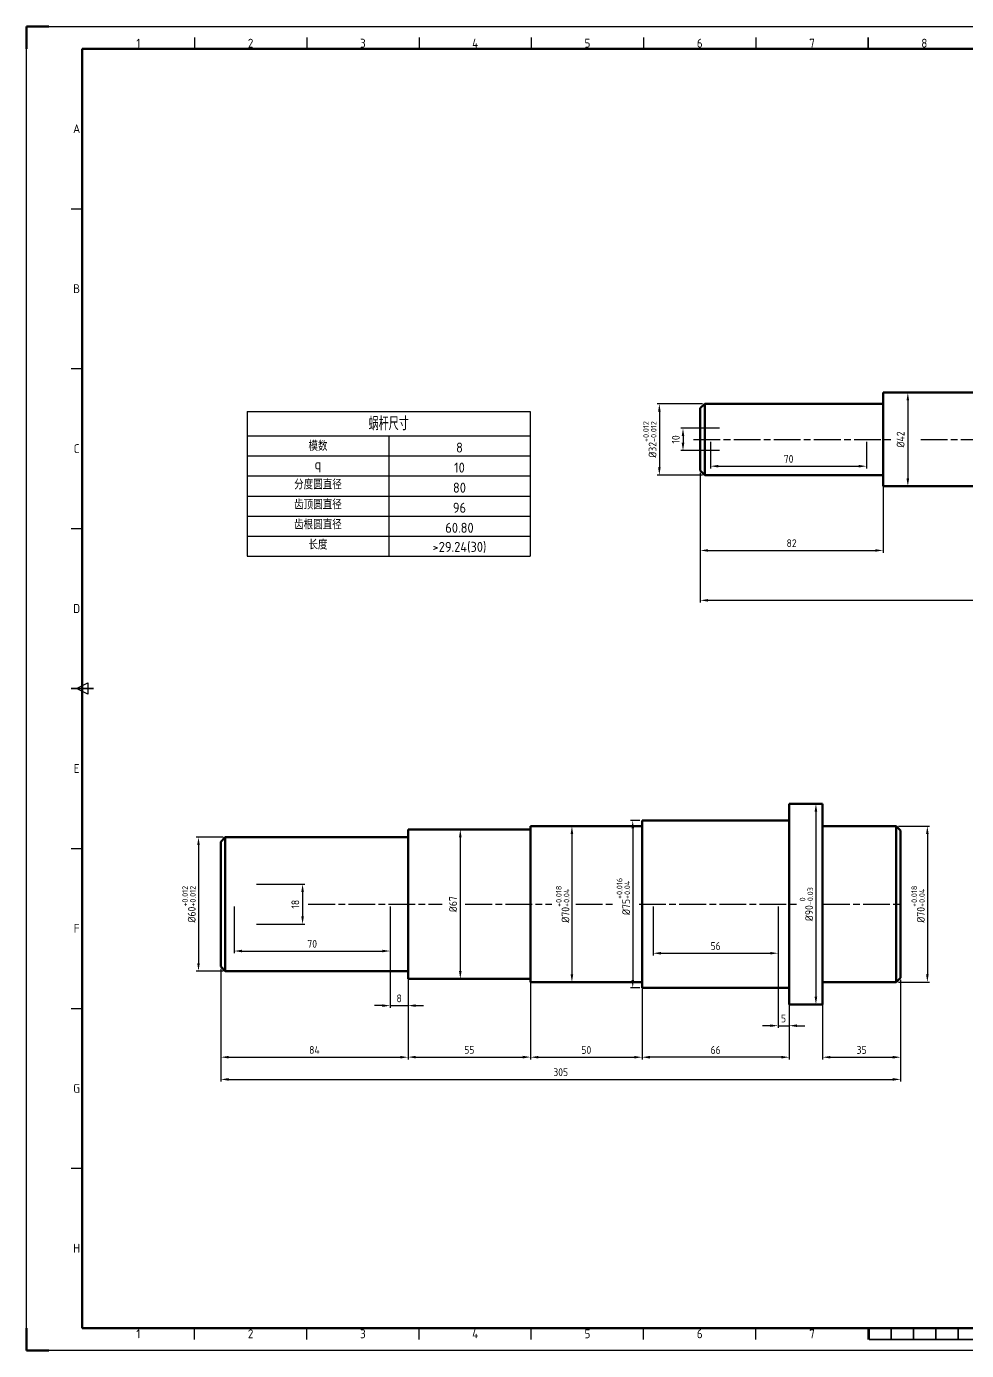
# Paper-space layout '轴设计图' of a CAD drawing. Header units: millimetres. Extents: x -5 to 836, y -17 to 577.
# Drawn here: x -5 to 417, y -17 to 577 of the extents above; entities that cross this region are included whole.
import ezdxf
from ezdxf.enums import TextEntityAlignment as Align

# ---------------------------------------------------------------- set-up
doc = ezdxf.new("R2010")
doc.units = ezdxf.units.MM
doc.linetypes.add('AM_ISO08W050', pattern=[18, 12, -1.5, 3, -1.5])
for name, color, linetype, lineweight in [('AM_0', 7, 'Continuous', 50), ('AM_5', 7, 'Continuous', 25), ('AM_7', 4, 'AM_ISO08W050', 25), ('AM_BOR', 7, 'Continuous', 50)]:
    doc.layers.add(name, color=color, linetype=linetype, lineweight=lineweight)
doc.styles.add('ACISOTS', font='isocp.shx', dxfattribs={"bigfont": 'gbcbig.shx'})
doc.styles.get("Standard").update_dxf_attribs({"font": 'ISOCP.SHX', "bigfont": 'gbcbig.shx'})
doc.dimstyles.new('AM_GB$0', dxfattribs={"dimtxt": 3.5, "dimasz": 3.5, "dimexe": 1, "dimexo": 1, "dimgap": 1.5, "dimtad": 1, "dimdsep": 46, "dimtxsty": 'Standard', "dimcen": 0, "dimclrd": 256, "dimclre": 256, "dimclrt": 7, "dimadec": 0, "dimazin": 2, "dimtp": 0.1, "dimtm": 0.1, "dimtfac": 0.71, "dimtdec": 3, "dimtmove": 0, "dimatfit": 3, "dimfxl": 1, "dimlwd": -1, "dimlwe": -1, "dimarcsym": 0})

# ---------------------------------------------------------------- blocks, each defined once
blk = doc.blocks.new('GB_A1_A')
for p, q in [((25, 584), (25, 10)), ((25, 584), (831, 584)), ((25, 10), (831, 10))]:
    blk.add_line(p, q)
at = {"layer": 'AM_BOR'}
for p, q in [((10, 594), (0, 594)), ((0, 594), (0, 584)), ((0, 0), (0, 10)), ((0, 0), (10, 0))]:
    blk.add_line(p, q, dxfattribs=at)
at = {"layer": 'AM_BOR', "color": 1, "lineweight": 25}
for p, q in [((0, 594), (841, 594)), ((0, 0), (0, 594)), ((75.375, 589), (75.375, 584)), ((125.75, 589), (125.75, 584)), ((176.125, 589), (176.125, 584)), ((226.5, 589), (226.5, 584)), ((276.875, 589), (276.875, 584)), ((327.25, 589), (327.25, 584)), ((20, 512.25), (25, 512.25)), ((20, 440.5), (25, 440.5)), ((20, 368.75), (25, 368.75)), ((22.5, 297), (27.5, 299.5)), ((27.5, 294.5), (22.5, 297)), ((27.5, 299.5), (27.5, 294.5)), ((20, 225.25), (25, 225.25)), ((20, 153.5), (25, 153.5)), ((20, 81.75), (25, 81.75)), ((75.375, 5), (75.375, 10)), ((125.75, 5), (125.75, 10)), ((176.125, 5), (176.125, 10)), ((226.5, 5), (226.5, 10)), ((276.875, 5), (276.875, 10)), ((327.25, 5), (327.25, 10)), ((377.625, 5), (377.625, 10)), ((841, 0), (0, 0))]:
    blk.add_line(p, q, dxfattribs=at)
at = {"layer": 'AM_BOR', "color": 2, "lineweight": 35}
for p, q in [((377.625, 589), (377.625, 584)), ((20, 297), (30, 297)), ((378, 10), (378, 5)), ((388, 10), (388, 5)), ((398, 10), (398, 5)), ((408, 10), (408, 5)), ((418, 10), (418, 5)), ((378, 5), (478, 5))]:
    blk.add_line(p, q, dxfattribs=at)
at = {"layer": 'AM_BOR', "color": 1, "lineweight": 25, "style": 'ACISOTS'}
for s, p in [('1', (50.1875, 586.5)), ('2', (100.5625, 586.5)), ('3', (150.9375, 586.5)), ('4', (201.3125, 586.5)), ('5', (251.6875, 586.5)), ('6', (302.0625, 586.5)), ('7', (352.4375, 586.5)), ('8', (402.8125, 586.5)), ('A', (22.5, 548.125)), ('B', (22.5, 476.375)), ('C', (22.5, 404.625)), ('D', (22.5, 332.875)), ('E', (22.5, 261.125)), ('F', (22.5, 189.375)), ('G', (22.5, 117.625)), ('H', (22.5, 45.875)), ('1', (50.1875, 7.5)), ('2', (100.5625, 7.5)), ('3', (150.9375, 7.5)), ('4', (201.3125, 7.5)), ('5', (251.6875, 7.5)), ('6', (302.0625, 7.5)), ('7', (352.4375, 7.5))]:
    blk.add_text(s, height=4, dxfattribs=at).set_placement(p, align=Align.MIDDLE)
blk = doc.blocks.new('*T5')
at = {"layer": 'AM_0', "color": 0, "linetype": 'ByBlock', "lineweight": -2, "transparency": 16777216}
for p, q in [((0, 0), (127, 0)), ((0, 0), (0, -65)), ((127, 0), (127, -65)), ((0, -11), (127, -11)), ((63.5, -11), (63.5, -65)), ((0, -20), (127, -20)), ((0, -29), (127, -29)), ((0, -38), (127, -38)), ((0, -47), (127, -47)), ((0, -56), (127, -56)), ((0, -65), (127, -65))]:
    blk.add_line(p, q, dxfattribs=at)
at = {"layer": 'AM_0', "color": 0, "transparency": 16777216}
for s, insert, char_height, width, attachment_point in [('蜗杆尺寸', (63.5, -5.5), 6, 124, 5), ('模数', (31.75, -15.5), 4.5, 60.5, 5), ('8', (95.25, -18.5), 4.5, 60.5, 8), ('q', (31.75, -21.5), 4.5, 60.5, 2), ('10', (95.25, -27.5), 4.5, 60.5, 8), ('分度圆直径', (31.75, -30.5), 4.5, 60.5, 2), ('80', (95.25, -36.5), 4.5, 60.5, 8), ('齿顶圆直径', (31.75, -39.5), 4.5, 60.5, 2), ('96', (95.25, -45.5), 4.5, 60.5, 8), ('齿根圆直径', (31.75, -48.5), 4.5, 60.5, 2), ('60.80', (95.25, -54.5), 4.5, 60.5, 8), ('长度', (31.75, -57.5), 4.5, 60.5, 2), ('>29.24(30)', (95.25, -63.5), 4.5, 60.5, 8)]:
    blk.add_mtext(s, dxfattribs=dict(at, insert=insert, char_height=char_height, width=width, attachment_point=attachment_point))
blk = doc.blocks.new('*D6')
at = {"layer": 'AM_5', "linetype": 'ByBlock', "transparency": 16777216}
for p, q in [((297.29, 374.73), (297.29, 340.93)), ((379.29, 374.73), (379.29, 340.93)), ((300.79, 341.93), (375.79, 341.93))]:
    blk.add_line(p, q, dxfattribs=at)
at = {"layer": 'AM_5', "transparency": 16777216}
for points in [[(300.79, 342.51), (300.79, 341.35), (297.29, 341.93)], [(375.79, 342.51), (375.79, 341.35), (379.29, 341.93)]]:
    blk.add_solid(points, dxfattribs=at)
at = {"layer": 'Defpoints', "color": 0, "transparency": 16777216}
for p in [(297.29, 375.73), (379.29, 375.73), (379.29, 341.93)]:
    blk.add_point(p, dxfattribs=at)
at = {"layer": 'AM_5', "color": 7, "transparency": 16777216, "insert": (338.29, 345.18), "char_height": 3.5, "attachment_point": 5}
blk.add_mtext('82', dxfattribs=at)
blk = doc.blocks.new('*D11')
at = {"layer": 'AM_5', "linetype": 'ByBlock', "transparency": 16777216}
for p, q in [((380.29, 412.73), (391.43, 412.73)), ((390.43, 409.23), (390.43, 374.23)), ((380.29, 370.73), (391.43, 370.73))]:
    blk.add_line(p, q, dxfattribs=at)
at = {"layer": 'AM_5', "transparency": 16777216}
for points in [[(389.84, 409.23), (391.01, 409.23), (390.43, 412.73)], [(389.84, 374.23), (391.01, 374.23), (390.43, 370.73)]]:
    blk.add_solid(points, dxfattribs=at)
at = {"layer": 'Defpoints', "color": 0, "transparency": 16777216}
for p in [(379.29, 412.73), (379.29, 370.73), (390.43, 370.73)]:
    blk.add_point(p, dxfattribs=at)
at = {"layer": 'AM_5', "color": 7, "transparency": 16777216, "insert": (387.18, 391.73), "char_height": 3.5, "attachment_point": 5, "rotation": 90}
blk.add_mtext('%%C42', dxfattribs=at)
blk = doc.blocks.new('*D14')
at = {"layer": 'AM_5', "linetype": 'ByBlock', "transparency": 16777216}
for p, q in [((301.92, 390.73), (301.92, 378.73)), ((371.92, 390.73), (371.92, 378.73)), ((305.42, 379.73), (368.42, 379.73))]:
    blk.add_line(p, q, dxfattribs=at)
at = {"layer": 'AM_5', "transparency": 16777216}
for points in [[(305.42, 380.31), (305.42, 379.15), (301.92, 379.73)], [(368.42, 380.31), (368.42, 379.15), (371.92, 379.73)]]:
    blk.add_solid(points, dxfattribs=at)
at = {"layer": 'Defpoints', "color": 0, "transparency": 16777216}
for p in [(301.92, 391.73), (371.92, 391.73), (371.92, 379.73)]:
    blk.add_point(p, dxfattribs=at)
at = {"layer": 'AM_5', "color": 7, "transparency": 16777216, "insert": (336.92, 382.98), "char_height": 3.5, "attachment_point": 5}
blk.add_mtext('70', dxfattribs=at)
blk = doc.blocks.new('*D15')
at = {"layer": 'AM_5', "linetype": 'ByBlock', "transparency": 16777216}
for p, q in [((305.92, 396.73), (288.55, 396.73)), ((289.55, 393.23), (289.55, 390.23)), ((305.92, 386.73), (288.55, 386.73))]:
    blk.add_line(p, q, dxfattribs=at)
at = {"layer": 'AM_5', "transparency": 16777216}
for points in [[(288.96, 393.23), (290.13, 393.23), (289.55, 396.73)], [(288.96, 390.23), (290.13, 390.23), (289.55, 386.73)]]:
    blk.add_solid(points, dxfattribs=at)
at = {"layer": 'Defpoints', "color": 0, "transparency": 16777216}
for p in [(306.92, 396.73), (289.55, 386.73), (306.92, 386.73)]:
    blk.add_point(p, dxfattribs=at)
at = {"layer": 'AM_5', "color": 7, "transparency": 16777216, "insert": (286.3, 391.73), "char_height": 3.5, "attachment_point": 5, "rotation": 90}
blk.add_mtext('10', dxfattribs=at)
blk = doc.blocks.new('*D16')
at = {"layer": 'AM_5', "linetype": 'ByBlock', "transparency": 16777216}
for p, q in [((298.29, 407.73), (277.94, 407.73)), ((278.94, 404.23), (278.94, 379.23)), ((298.29, 375.73), (277.94, 375.73))]:
    blk.add_line(p, q, dxfattribs=at)
at = {"layer": 'AM_5', "transparency": 16777216}
for points in [[(278.35, 404.23), (279.52, 404.23), (278.94, 407.73)], [(278.35, 379.23), (279.52, 379.23), (278.94, 375.73)]]:
    blk.add_solid(points, dxfattribs=at)
at = {"layer": 'Defpoints', "color": 0, "transparency": 16777216}
for p in [(299.29, 407.73), (278.94, 375.73), (299.29, 375.73)]:
    blk.add_point(p, dxfattribs=at)
at = {"layer": 'AM_5', "color": 7, "transparency": 16777216, "insert": (274.66, 391.73), "char_height": 3.5, "attachment_point": 5, "rotation": 90}
blk.add_mtext('%%C32{}{\\H0.71x;\\C3;\\S+0.012^ -0.012;}', dxfattribs=at)
blk = doc.blocks.new('*D24')
at = {"layer": 'AM_5', "linetype": 'ByBlock', "transparency": 16777216}
for p, q in [((297.29, 376.73), (297.29, 318.56)), ((627.29, 376.73), (627.29, 318.56)), ((300.79, 319.56), (623.79, 319.56))]:
    blk.add_line(p, q, dxfattribs=at)
at = {"layer": 'AM_5', "transparency": 16777216}
for points in [[(300.79, 320.14), (300.79, 318.98), (297.29, 319.56)], [(623.79, 320.14), (623.79, 318.98), (627.29, 319.56)]]:
    blk.add_solid(points, dxfattribs=at)
at = {"layer": 'Defpoints', "color": 0, "transparency": 16777216}
for p in [(297.29, 377.73), (627.29, 377.73), (627.29, 319.56)]:
    blk.add_point(p, dxfattribs=at)
at = {"layer": 'AM_5', "color": 7, "transparency": 16777216, "insert": (461.29, 322.81), "char_height": 3.5, "attachment_point": 5}
blk.add_mtext('330', dxfattribs=at)
blk = doc.blocks.new('*D26')
at = {"layer": 'AM_5', "linetype": 'ByBlock', "transparency": 16777216}
for p, q in [((82.18, 154.23), (82.18, 113.59)), ((166.18, 152.23), (166.18, 113.59)), ((85.68, 114.59), (162.68, 114.59))]:
    blk.add_line(p, q, dxfattribs=at)
at = {"layer": 'AM_5', "transparency": 16777216}
for points in [[(85.68, 115.17), (85.68, 114.01), (82.18, 114.59)], [(162.68, 115.17), (162.68, 114.01), (166.18, 114.59)]]:
    blk.add_solid(points, dxfattribs=at)
at = {"layer": 'Defpoints', "color": 0, "transparency": 16777216}
for p in [(82.18, 155.23), (166.18, 153.23), (166.18, 114.59)]:
    blk.add_point(p, dxfattribs=at)
at = {"layer": 'AM_5', "color": 7, "transparency": 16777216, "insert": (124.18, 117.84), "char_height": 3.5, "attachment_point": 5}
blk.add_mtext('84', dxfattribs=at)
blk = doc.blocks.new('*D27')
at = {"layer": 'AM_5', "linetype": 'ByBlock', "transparency": 16777216}
for p, q in [((166.18, 148.73), (166.18, 113.63)), ((221.18, 148.73), (221.18, 113.63)), ((169.68, 114.63), (217.68, 114.63))]:
    blk.add_line(p, q, dxfattribs=at)
at = {"layer": 'AM_5', "transparency": 16777216}
for points in [[(169.68, 115.22), (169.68, 114.05), (166.18, 114.63)], [(217.68, 115.22), (217.68, 114.05), (221.18, 114.63)]]:
    blk.add_solid(points, dxfattribs=at)
at = {"layer": 'Defpoints', "color": 0, "transparency": 16777216}
for p in [(166.18, 149.73), (221.18, 149.73), (221.18, 114.63)]:
    blk.add_point(p, dxfattribs=at)
at = {"layer": 'AM_5', "color": 7, "transparency": 16777216, "insert": (193.68, 117.88), "char_height": 3.5, "attachment_point": 5}
blk.add_mtext('55', dxfattribs=at)
blk = doc.blocks.new('*D28')
at = {"layer": 'AM_5', "linetype": 'ByBlock', "transparency": 16777216}
for p, q in [((221.18, 147.23), (221.18, 113.58)), ((271.18, 147.23), (271.18, 113.58)), ((224.68, 114.58), (267.68, 114.58))]:
    blk.add_line(p, q, dxfattribs=at)
at = {"layer": 'AM_5', "transparency": 16777216}
for points in [[(224.68, 115.17), (224.68, 114), (221.18, 114.58)], [(267.68, 115.17), (267.68, 114), (271.18, 114.58)]]:
    blk.add_solid(points, dxfattribs=at)
at = {"layer": 'Defpoints', "color": 0, "transparency": 16777216}
for p in [(221.18, 148.23), (271.18, 148.23), (271.18, 114.58)]:
    blk.add_point(p, dxfattribs=at)
at = {"layer": 'AM_5', "color": 7, "transparency": 16777216, "insert": (246.18, 117.83), "char_height": 3.5, "attachment_point": 5}
blk.add_mtext('50', dxfattribs=at)
blk = doc.blocks.new('*D29')
at = {"layer": 'AM_5', "linetype": 'ByBlock', "transparency": 16777216}
for p, q in [((271.18, 144.73), (271.18, 113.58)), ((337.18, 144.73), (337.18, 113.58)), ((333.68, 114.58), (274.68, 114.58))]:
    blk.add_line(p, q, dxfattribs=at)
at = {"layer": 'AM_5', "transparency": 16777216}
for points in [[(274.68, 115.17), (274.68, 114), (271.18, 114.58)], [(333.68, 115.17), (333.68, 114), (337.18, 114.58)]]:
    blk.add_solid(points, dxfattribs=at)
at = {"layer": 'Defpoints', "color": 0, "transparency": 16777216}
for p in [(271.18, 145.73), (337.18, 145.73), (271.18, 114.58)]:
    blk.add_point(p, dxfattribs=at)
at = {"layer": 'AM_5', "color": 7, "transparency": 16777216, "insert": (304.18, 117.83), "char_height": 3.5, "attachment_point": 5}
blk.add_mtext('66', dxfattribs=at)
blk = doc.blocks.new('*D30')
at = {"layer": 'AM_5', "linetype": 'ByBlock', "transparency": 16777216}
for p, q in [((387.18, 149.23), (387.18, 113.58)), ((352.18, 147.23), (352.18, 113.58)), ((355.68, 114.58), (383.68, 114.58))]:
    blk.add_line(p, q, dxfattribs=at)
at = {"layer": 'AM_5', "transparency": 16777216}
for points in [[(355.68, 115.17), (355.68, 114), (352.18, 114.58)], [(383.68, 115.17), (383.68, 114), (387.18, 114.58)]]:
    blk.add_solid(points, dxfattribs=at)
at = {"layer": 'Defpoints', "color": 0, "transparency": 16777216}
for p in [(387.18, 150.23), (352.18, 148.23), (387.18, 114.58)]:
    blk.add_point(p, dxfattribs=at)
at = {"layer": 'AM_5', "color": 7, "transparency": 16777216, "insert": (369.68, 117.83), "char_height": 3.5, "attachment_point": 5}
blk.add_mtext('35', dxfattribs=at)
blk = doc.blocks.new('*D31')
at = {"layer": 'AM_5', "linetype": 'ByBlock', "transparency": 16777216}
for p, q in [((83.18, 213.23), (71.18, 213.23)), ((72.18, 209.73), (72.18, 156.73)), ((83.18, 153.23), (71.18, 153.23))]:
    blk.add_line(p, q, dxfattribs=at)
at = {"layer": 'AM_5', "transparency": 16777216}
for points in [[(71.59, 209.73), (72.76, 209.73), (72.18, 213.23)], [(71.59, 156.73), (72.76, 156.73), (72.18, 153.23)]]:
    blk.add_solid(points, dxfattribs=at)
at = {"layer": 'Defpoints', "color": 0, "transparency": 16777216}
for p in [(84.18, 213.23), (72.18, 153.23), (84.18, 153.23)]:
    blk.add_point(p, dxfattribs=at)
at = {"layer": 'AM_5', "color": 7, "transparency": 16777216, "insert": (67.9, 183.23), "char_height": 3.5, "attachment_point": 5, "rotation": 90}
blk.add_mtext('%%C60{}{\\H0.71x;\\C3;\\S+0.012^ +0.012;}', dxfattribs=at)
blk = doc.blocks.new('*D32')
at = {"layer": 'AM_5', "linetype": 'ByBlock', "transparency": 16777216}
for p, q in [((98.18, 192.23), (119.87, 192.23)), ((118.87, 188.73), (118.87, 177.73)), ((98.18, 174.23), (119.87, 174.23))]:
    blk.add_line(p, q, dxfattribs=at)
at = {"layer": 'AM_5', "transparency": 16777216}
for points in [[(118.29, 188.73), (119.46, 188.73), (118.87, 192.23)], [(118.29, 177.73), (119.46, 177.73), (118.87, 174.23)]]:
    blk.add_solid(points, dxfattribs=at)
at = {"layer": 'Defpoints', "color": 0, "transparency": 16777216}
for p in [(97.18, 192.23), (97.18, 174.23), (118.87, 174.23)]:
    blk.add_point(p, dxfattribs=at)
at = {"layer": 'AM_5', "color": 7, "transparency": 16777216, "insert": (115.62, 183.23), "char_height": 3.5, "attachment_point": 5, "rotation": 90}
blk.add_mtext('18', dxfattribs=at)
blk = doc.blocks.new('*D33')
at = {"layer": 'AM_5', "linetype": 'ByBlock', "transparency": 16777216}
for p, q in [((88.18, 182.23), (88.18, 161.23)), ((158.18, 182.23), (158.18, 161.23)), ((91.68, 162.23), (154.68, 162.23))]:
    blk.add_line(p, q, dxfattribs=at)
at = {"layer": 'AM_5', "transparency": 16777216}
for points in [[(91.68, 162.81), (91.68, 161.65), (88.18, 162.23)], [(154.68, 162.81), (154.68, 161.65), (158.18, 162.23)]]:
    blk.add_solid(points, dxfattribs=at)
at = {"layer": 'Defpoints', "color": 0, "transparency": 16777216}
for p in [(88.18, 183.23), (158.18, 183.23), (158.18, 162.23)]:
    blk.add_point(p, dxfattribs=at)
at = {"layer": 'AM_5', "color": 7, "transparency": 16777216, "insert": (123.18, 165.48), "char_height": 3.5, "attachment_point": 5}
blk.add_mtext('70', dxfattribs=at)
blk = doc.blocks.new('*D34')
at = {"layer": 'AM_5', "linetype": 'ByBlock', "transparency": 16777216}
for p, q in [((167.18, 216.73), (190.63, 216.73)), ((189.63, 213.23), (189.63, 153.23)), ((167.18, 149.73), (190.63, 149.73))]:
    blk.add_line(p, q, dxfattribs=at)
at = {"layer": 'AM_5', "transparency": 16777216}
for points in [[(189.05, 213.23), (190.22, 213.23), (189.63, 216.73)], [(189.05, 153.23), (190.22, 153.23), (189.63, 149.73)]]:
    blk.add_solid(points, dxfattribs=at)
at = {"layer": 'Defpoints', "color": 0, "transparency": 16777216}
for p in [(166.18, 216.73), (166.18, 149.73), (189.63, 149.73)]:
    blk.add_point(p, dxfattribs=at)
at = {"layer": 'AM_5', "color": 7, "transparency": 16777216, "insert": (186.38, 183.23), "char_height": 3.5, "attachment_point": 5, "rotation": 90}
blk.add_mtext('%%c67', dxfattribs=at)
blk = doc.blocks.new('*D35')
at = {"layer": 'AM_5', "linetype": 'ByBlock', "transparency": 16777216}
for p, q in [((222.18, 218.23), (240.71, 218.23)), ((239.71, 214.73), (239.71, 151.73)), ((222.18, 148.23), (240.71, 148.23))]:
    blk.add_line(p, q, dxfattribs=at)
at = {"layer": 'AM_5', "transparency": 16777216}
for points in [[(239.13, 214.73), (240.3, 214.73), (239.71, 218.23)], [(239.13, 151.73), (240.3, 151.73), (239.71, 148.23)]]:
    blk.add_solid(points, dxfattribs=at)
at = {"layer": 'Defpoints', "color": 0, "transparency": 16777216}
for p in [(221.18, 218.23), (221.18, 148.23), (239.71, 148.23)]:
    blk.add_point(p, dxfattribs=at)
at = {"layer": 'AM_5', "color": 7, "transparency": 16777216, "insert": (235.56, 183.23), "char_height": 3.5, "attachment_point": 5, "rotation": 90}
blk.add_mtext('%%C70{}{\\H0.71x;\\C3;\\S+0.018^ +0.04;}', dxfattribs=at)
blk = doc.blocks.new('*D36')
at = {"layer": 'AM_5', "linetype": 'ByBlock', "transparency": 16777216}
for p, q in [((270.18, 220.73), (266, 220.73)), ((267, 217.23), (267, 149.23)), ((270.18, 145.73), (266, 145.73))]:
    blk.add_line(p, q, dxfattribs=at)
at = {"layer": 'AM_5', "transparency": 16777216}
for points in [[(266.41, 217.23), (267.58, 217.23), (267, 220.73)], [(266.41, 149.23), (267.58, 149.23), (267, 145.73)]]:
    blk.add_solid(points, dxfattribs=at)
at = {"layer": 'Defpoints', "color": 0, "transparency": 16777216}
for p in [(271.18, 220.73), (267, 145.73), (271.18, 145.73)]:
    blk.add_point(p, dxfattribs=at)
at = {"layer": 'AM_5', "color": 7, "transparency": 16777216, "insert": (262.79, 186.7), "char_height": 3.5, "attachment_point": 5, "rotation": 90}
blk.add_mtext('%%C75{}{\\H0.71x;\\C3;\\S+0.016^ +0.04;}', dxfattribs=at)
blk = doc.blocks.new('*D37')
at = {"layer": 'AM_5', "linetype": 'ByBlock', "transparency": 16777216}
for p, q in [((276.18, 182.23), (276.18, 160.23)), ((332.18, 182.23), (332.18, 160.23)), ((279.68, 161.23), (328.68, 161.23))]:
    blk.add_line(p, q, dxfattribs=at)
at = {"layer": 'AM_5', "transparency": 16777216}
for points in [[(279.68, 161.81), (279.68, 160.65), (276.18, 161.23)], [(328.68, 161.81), (328.68, 160.65), (332.18, 161.23)]]:
    blk.add_solid(points, dxfattribs=at)
at = {"layer": 'Defpoints', "color": 0, "transparency": 16777216}
for p in [(276.18, 183.23), (332.18, 183.23), (332.18, 161.23)]:
    blk.add_point(p, dxfattribs=at)
at = {"layer": 'AM_5', "color": 7, "transparency": 16777216, "insert": (304.18, 164.48), "char_height": 3.5, "attachment_point": 5}
blk.add_mtext('56', dxfattribs=at)
blk = doc.blocks.new('*D38')
at = {"layer": 'AM_5', "linetype": 'ByBlock', "transparency": 16777216}
for p, q in [((332.18, 182.23), (332.18, 127.73)), ((337.18, 182.23), (337.18, 127.73)), ((328.68, 128.73), (325.18, 128.73)), ((332.18, 128.73), (337.18, 128.73)), ((340.68, 128.73), (344.18, 128.73))]:
    blk.add_line(p, q, dxfattribs=at)
at = {"layer": 'AM_5', "transparency": 16777216}
for points in [[(328.68, 129.31), (328.68, 128.15), (332.18, 128.73)], [(340.68, 129.31), (340.68, 128.15), (337.18, 128.73)]]:
    blk.add_solid(points, dxfattribs=at)
at = {"layer": 'Defpoints', "color": 0, "transparency": 16777216}
for p in [(332.18, 183.23), (337.18, 183.23), (337.18, 128.73)]:
    blk.add_point(p, dxfattribs=at)
at = {"layer": 'AM_5', "color": 7, "transparency": 16777216, "insert": (334.68, 131.98), "char_height": 3.5, "attachment_point": 5}
blk.add_mtext('5', dxfattribs=at)
blk = doc.blocks.new('*D39')
at = {"layer": 'AM_5', "linetype": 'ByBlock', "transparency": 16777216}
for p, q in [((158.18, 182.23), (158.18, 136.73)), ((166.18, 182.23), (166.18, 136.73)), ((154.68, 137.73), (151.18, 137.73)), ((158.18, 137.73), (166.18, 137.73)), ((169.68, 137.73), (173.18, 137.73))]:
    blk.add_line(p, q, dxfattribs=at)
at = {"layer": 'AM_5', "transparency": 16777216}
for points in [[(154.68, 138.31), (154.68, 137.15), (158.18, 137.73)], [(169.68, 138.31), (169.68, 137.15), (166.18, 137.73)]]:
    blk.add_solid(points, dxfattribs=at)
at = {"layer": 'Defpoints', "color": 0, "transparency": 16777216}
for p in [(158.18, 183.23), (166.18, 183.23), (166.18, 137.73)]:
    blk.add_point(p, dxfattribs=at)
at = {"layer": 'AM_5', "color": 7, "transparency": 16777216, "insert": (162.18, 140.98), "char_height": 3.5, "attachment_point": 5}
blk.add_mtext('8', dxfattribs=at)
blk = doc.blocks.new('*D40')
at = {"layer": 'AM_5', "linetype": 'ByBlock', "transparency": 16777216}
for p, q in [((338.18, 228.23), (350.18, 228.23)), ((349.18, 224.73), (349.18, 141.73)), ((338.18, 138.23), (350.18, 138.23))]:
    blk.add_line(p, q, dxfattribs=at)
at = {"layer": 'AM_5', "transparency": 16777216}
for points in [[(348.59, 224.73), (349.76, 224.73), (349.18, 228.23)], [(348.59, 141.73), (349.76, 141.73), (349.18, 138.23)]]:
    blk.add_solid(points, dxfattribs=at)
at = {"layer": 'Defpoints', "color": 0, "transparency": 16777216}
for p in [(337.18, 228.23), (337.18, 138.23), (349.18, 138.23)]:
    blk.add_point(p, dxfattribs=at)
at = {"layer": 'AM_5', "color": 7, "transparency": 16777216, "insert": (344.91, 183.23), "char_height": 3.5, "attachment_point": 5, "rotation": 90}
blk.add_mtext('%%C90{}{\\H0.71x;\\C3;\\S 0^ -0.03;}', dxfattribs=at)
blk = doc.blocks.new('*D41')
at = {"layer": 'AM_5', "linetype": 'ByBlock', "transparency": 16777216}
for p, q in [((386.18, 218.23), (400.18, 218.23)), ((399.18, 214.73), (399.18, 151.73)), ((386.18, 148.23), (400.18, 148.23))]:
    blk.add_line(p, q, dxfattribs=at)
at = {"layer": 'AM_5', "transparency": 16777216}
for points in [[(398.59, 214.73), (399.76, 214.73), (399.18, 218.23)], [(398.59, 151.73), (399.76, 151.73), (399.18, 148.23)]]:
    blk.add_solid(points, dxfattribs=at)
at = {"layer": 'Defpoints', "color": 0, "transparency": 16777216}
for p in [(385.18, 218.23), (385.18, 148.23), (399.18, 148.23)]:
    blk.add_point(p, dxfattribs=at)
at = {"layer": 'AM_5', "color": 7, "transparency": 16777216, "insert": (395.02, 183.23), "char_height": 3.5, "attachment_point": 5, "rotation": 90}
blk.add_mtext('%%C70{}{\\H0.71x;\\C3;\\S+0.018^ +0.04;}', dxfattribs=at)
blk = doc.blocks.new('*D42')
at = {"layer": 'AM_5', "linetype": 'ByBlock', "transparency": 16777216}
for p, q in [((82.18, 154.23), (82.18, 103.63)), ((387.18, 149.23), (387.18, 103.63)), ((85.68, 104.63), (383.68, 104.63))]:
    blk.add_line(p, q, dxfattribs=at)
at = {"layer": 'AM_5', "transparency": 16777216}
for points in [[(85.68, 105.22), (85.68, 104.05), (82.18, 104.63)], [(383.68, 105.22), (383.68, 104.05), (387.18, 104.63)]]:
    blk.add_solid(points, dxfattribs=at)
at = {"layer": 'Defpoints', "color": 0, "transparency": 16777216}
for p in [(82.18, 155.23), (387.18, 150.23), (387.18, 104.63)]:
    blk.add_point(p, dxfattribs=at)
at = {"layer": 'AM_5', "color": 7, "transparency": 16777216, "insert": (234.68, 107.88), "char_height": 3.5, "attachment_point": 5}
blk.add_mtext('305', dxfattribs=at)

psp = doc.layouts.new('轴设计图')

# ---------------------------------------------------------------- linework, layer by layer
at = {"layer": 'AM_0'}
for p, q in [((379.287, 412.731), (429.287, 412.731)), ((379.287, 412.731), (379.287, 370.731)), ((299.287, 407.731), (297.287, 405.731)), ((297.287, 405.731), (297.287, 377.731)), ((299.287, 407.731), (379.287, 407.731)), ((299.287, 407.731), (299.287, 375.731)), ((379.287, 407.731), (379.287, 375.731)), ((299.287, 375.731), (297.287, 377.731)), ((299.287, 375.731), (379.287, 375.731)), ((379.287, 370.731), (429.287, 370.731)), ((337.176, 228.231), (337.176, 138.231)), ((337.176, 228.231), (352.176, 228.231)), ((352.176, 228.231), (352.176, 138.231)), ((271.176, 220.731), (337.176, 220.731)), ((271.176, 220.731), (271.176, 145.731)), ((337.176, 220.731), (337.176, 145.731)), ((166.176, 216.731), (221.176, 216.731)), ((166.176, 216.731), (166.176, 149.731)), ((221.176, 218.231), (271.176, 218.231)), ((221.176, 218.231), (221.176, 148.231)), ((221.176, 216.731), (221.176, 149.731)), ((271.176, 218.231), (271.176, 148.231)), ((352.176, 218.231), (385.176, 218.231)), ((352.176, 218.231), (352.176, 148.231)), ((385.176, 218.231), (385.176, 148.231)), ((385.176, 218.231), (387.176, 216.231)), ((387.176, 216.231), (387.176, 150.231)), ((84.176, 213.231), (82.176, 211.231)), ((82.176, 211.231), (82.176, 155.231)), ((84.176, 213.231), (166.176, 213.231)), ((84.176, 213.231), (84.176, 153.231)), ((166.176, 213.231), (166.176, 153.231)), ((84.176, 153.231), (82.176, 155.231)), ((84.176, 153.231), (166.176, 153.231)), ((166.176, 149.731), (221.176, 149.731)), ((385.176, 148.231), (387.176, 150.231)), ((221.176, 148.231), (271.176, 148.231)), ((271.176, 145.731), (337.176, 145.731)), ((352.176, 148.231), (385.176, 148.231)), ((337.176, 138.231), (352.176, 138.231))]:
    psp.add_line(p, q, dxfattribs=at)
at = {"layer": 'AM_7'}
for p, q in [((294.287, 391.731), (382.751, 391.731)), ((396.221, 391.731), (432.172, 391.731)), ((121.432, 183.231), (181.543, 183.231)), ((191.858, 183.231), (230.686, 183.231)), ((241.445, 183.231), (258.519, 183.231)), ((269.901, 183.231), (341.461, 183.231)), ((352.398, 183.231), (387.176, 183.231))]:
    psp.add_line(p, q, dxfattribs=at)

# ---------------------------------------------------------------- block references
psp.add_blockref('*T5', (94.015, 404.342))
at = {"layer": 'AM_0', "lineweight": 0}
psp.add_blockref('GB_A1_A', (-5, -17), dxfattribs=at)

# ---------------------------------------------------------------- dimensions: what is measured, and where the dimension line sits
at = {"layer": 'AM_5'}
for base, p1, p2, text, override, picture, middle in [((278.937, 375.731), (299.287, 407.731), (299.287, 375.731), '<>{}{\\H0.71x;\\C3;\\S+0.012^ -0.012;}', {"dimpost": '%%C<>', "dimtp": 0.012, "dimtm": 0.012, "dimtdec": 3, "dimtzin": 8}, '*D16', (274.66, 391.731)), ((349.176, 138.231), (337.176, 228.231), (337.176, 138.231), '<>{}{\\H0.71x;\\C3;\\S 0^ -0.03;}', {"dimpost": '%%C<>', "dimtp": 0, "dimtm": 0.03, "dimtdec": 3, "dimtzin": 8}, '*D40', (344.911, 183.231)), ((239.713, 148.231), (221.176, 218.231), (221.176, 148.231), '<>{}{\\H0.71x;\\C3;\\S+0.018^ +0.04;}', {"dimpost": '%%C<>', "dimtp": 0.018, "dimtm": -0.04, "dimtdec": 3, "dimtzin": 8}, '*D35', (235.561, 183.231)), ((399.176, 148.231), (385.176, 218.231), (385.176, 148.231), '<>{}{\\H0.71x;\\C3;\\S+0.018^ +0.04;}', {"dimpost": '%%C<>', "dimtp": 0.018, "dimtm": -0.04, "dimtdec": 3, "dimtzin": 8}, '*D41', (395.023, 183.231)), ((72.176, 153.231), (84.176, 213.231), (84.176, 153.231), '<>{}{\\H0.71x;\\C3;\\S+0.012^ +0.012;}', {"dimpost": '%%C<>', "dimtp": 0.012, "dimtm": -0.012, "dimtdec": 3, "dimtzin": 8}, '*D31', (67.9, 183.231))]:
    dim = psp.add_linear_dim(base=base, p1=p1, p2=p2, angle=90, text=text, dimstyle='AM_GB$0', override=override, dxfattribs=at)
    dim.commit()
    dim.dimension.update_dxf_attribs({"geometry": picture, "text_midpoint": middle})
for base, p1, p2, override, picture, middle in [((390.427, 370.731), (379.287, 412.731), (379.287, 370.731), {"dimpost": '%%C<>'}, '*D11', (390.427, 391.731)), ((189.632, 149.731), (166.176, 216.731), (166.176, 149.731), {"dimpost": '%%c<>'}, '*D34', (189.632, 183.231))]:
    dim = psp.add_linear_dim(base=base, p1=p1, p2=p2, angle=90, dimstyle='AM_GB$0', override=override, dxfattribs=at)
    dim.commit()
    dim.dimension.update_dxf_attribs({"geometry": picture, "text_midpoint": middle, "dimtype": 160})
for base, p1, p2, angle, picture, middle in [((289.546, 386.731), (306.918, 396.731), (306.918, 386.731), 90, '*D15', (289.546, 391.731)), ((627.287, 319.561), (297.287, 377.731), (627.287, 377.731), 0, '*D24', (461.287, 319.561)), ((118.874, 174.231), (97.176, 192.231), (97.176, 174.231), 90, '*D32', (118.874, 183.231))]:
    dim = psp.add_linear_dim(base=base, p1=p1, p2=p2, angle=angle, dimstyle='AM_GB$0', dxfattribs=at)
    dim.commit()
    dim.dimension.update_dxf_attribs({"geometry": picture, "text_midpoint": middle, "dimtype": 160})
for base, p1, p2, picture, middle in [((371.918, 379.731), (301.918, 391.731), (371.918, 391.731), '*D14', (336.918, 382.981)), ((379.287, 341.931), (297.287, 375.731), (379.287, 375.731), '*D6', (338.287, 345.181)), ((166.176, 114.591), (82.176, 155.231), (166.176, 153.231), '*D26', (124.176, 117.841)), ((387.176, 104.633), (82.176, 155.231), (387.176, 150.231), '*D42', (234.676, 107.883))]:
    dim = psp.add_linear_dim(base=base, p1=p1, p2=p2, angle=0, dimstyle='AM_GB$0', override={"dimpost": ''}, dxfattribs=at)
    dim.commit()
    dim.dimension.update_dxf_attribs({"geometry": picture, "text_midpoint": middle})
dim = psp.add_linear_dim(base=(266.996, 145.731), p1=(271.176, 220.731), p2=(271.176, 145.731), angle=90, text='<>{}{\\H0.71x;\\C3;\\S+0.016^ +0.04;}', dimstyle='AM_GB$0', override={"dimpost": '%%C<>', "dimtp": 0.016, "dimtm": -0.04, "dimtdec": 3, "dimtzin": 8}, dxfattribs=at)
dim.commit()
dim.dimension.update_dxf_attribs({"geometry": '*D36', "text_midpoint": (266.996, 186.696), "dimtype": 160})
for base, p1, p2, picture, middle in [((158.176, 162.231), (88.176, 183.231), (158.176, 183.231), '*D33', (123.176, 165.481)), ((166.176, 137.731), (158.176, 183.231), (166.176, 183.231), '*D39', (162.176, 140.981)), ((332.176, 161.231), (276.176, 183.231), (332.176, 183.231), '*D37', (304.176, 164.481)), ((337.176, 128.731), (332.176, 183.231), (337.176, 183.231), '*D38', (334.676, 131.981)), ((221.176, 114.633), (166.176, 149.731), (221.176, 149.731), '*D27', (193.676, 117.883)), ((387.176, 114.582), (352.176, 148.231), (387.176, 150.231), '*D30', (369.676, 117.832)), ((271.176, 114.582), (221.176, 148.231), (271.176, 148.231), '*D28', (246.176, 117.832)), ((271.176, 114.582), (337.176, 145.731), (271.176, 145.731), '*D29', (304.176, 117.832))]:
    dim = psp.add_linear_dim(base=base, p1=p1, p2=p2, angle=0, dimstyle='AM_GB$0', dxfattribs=at)
    dim.commit()
    dim.dimension.update_dxf_attribs({"geometry": picture, "text_midpoint": middle})

doc.saveas('drawing.dxf')
